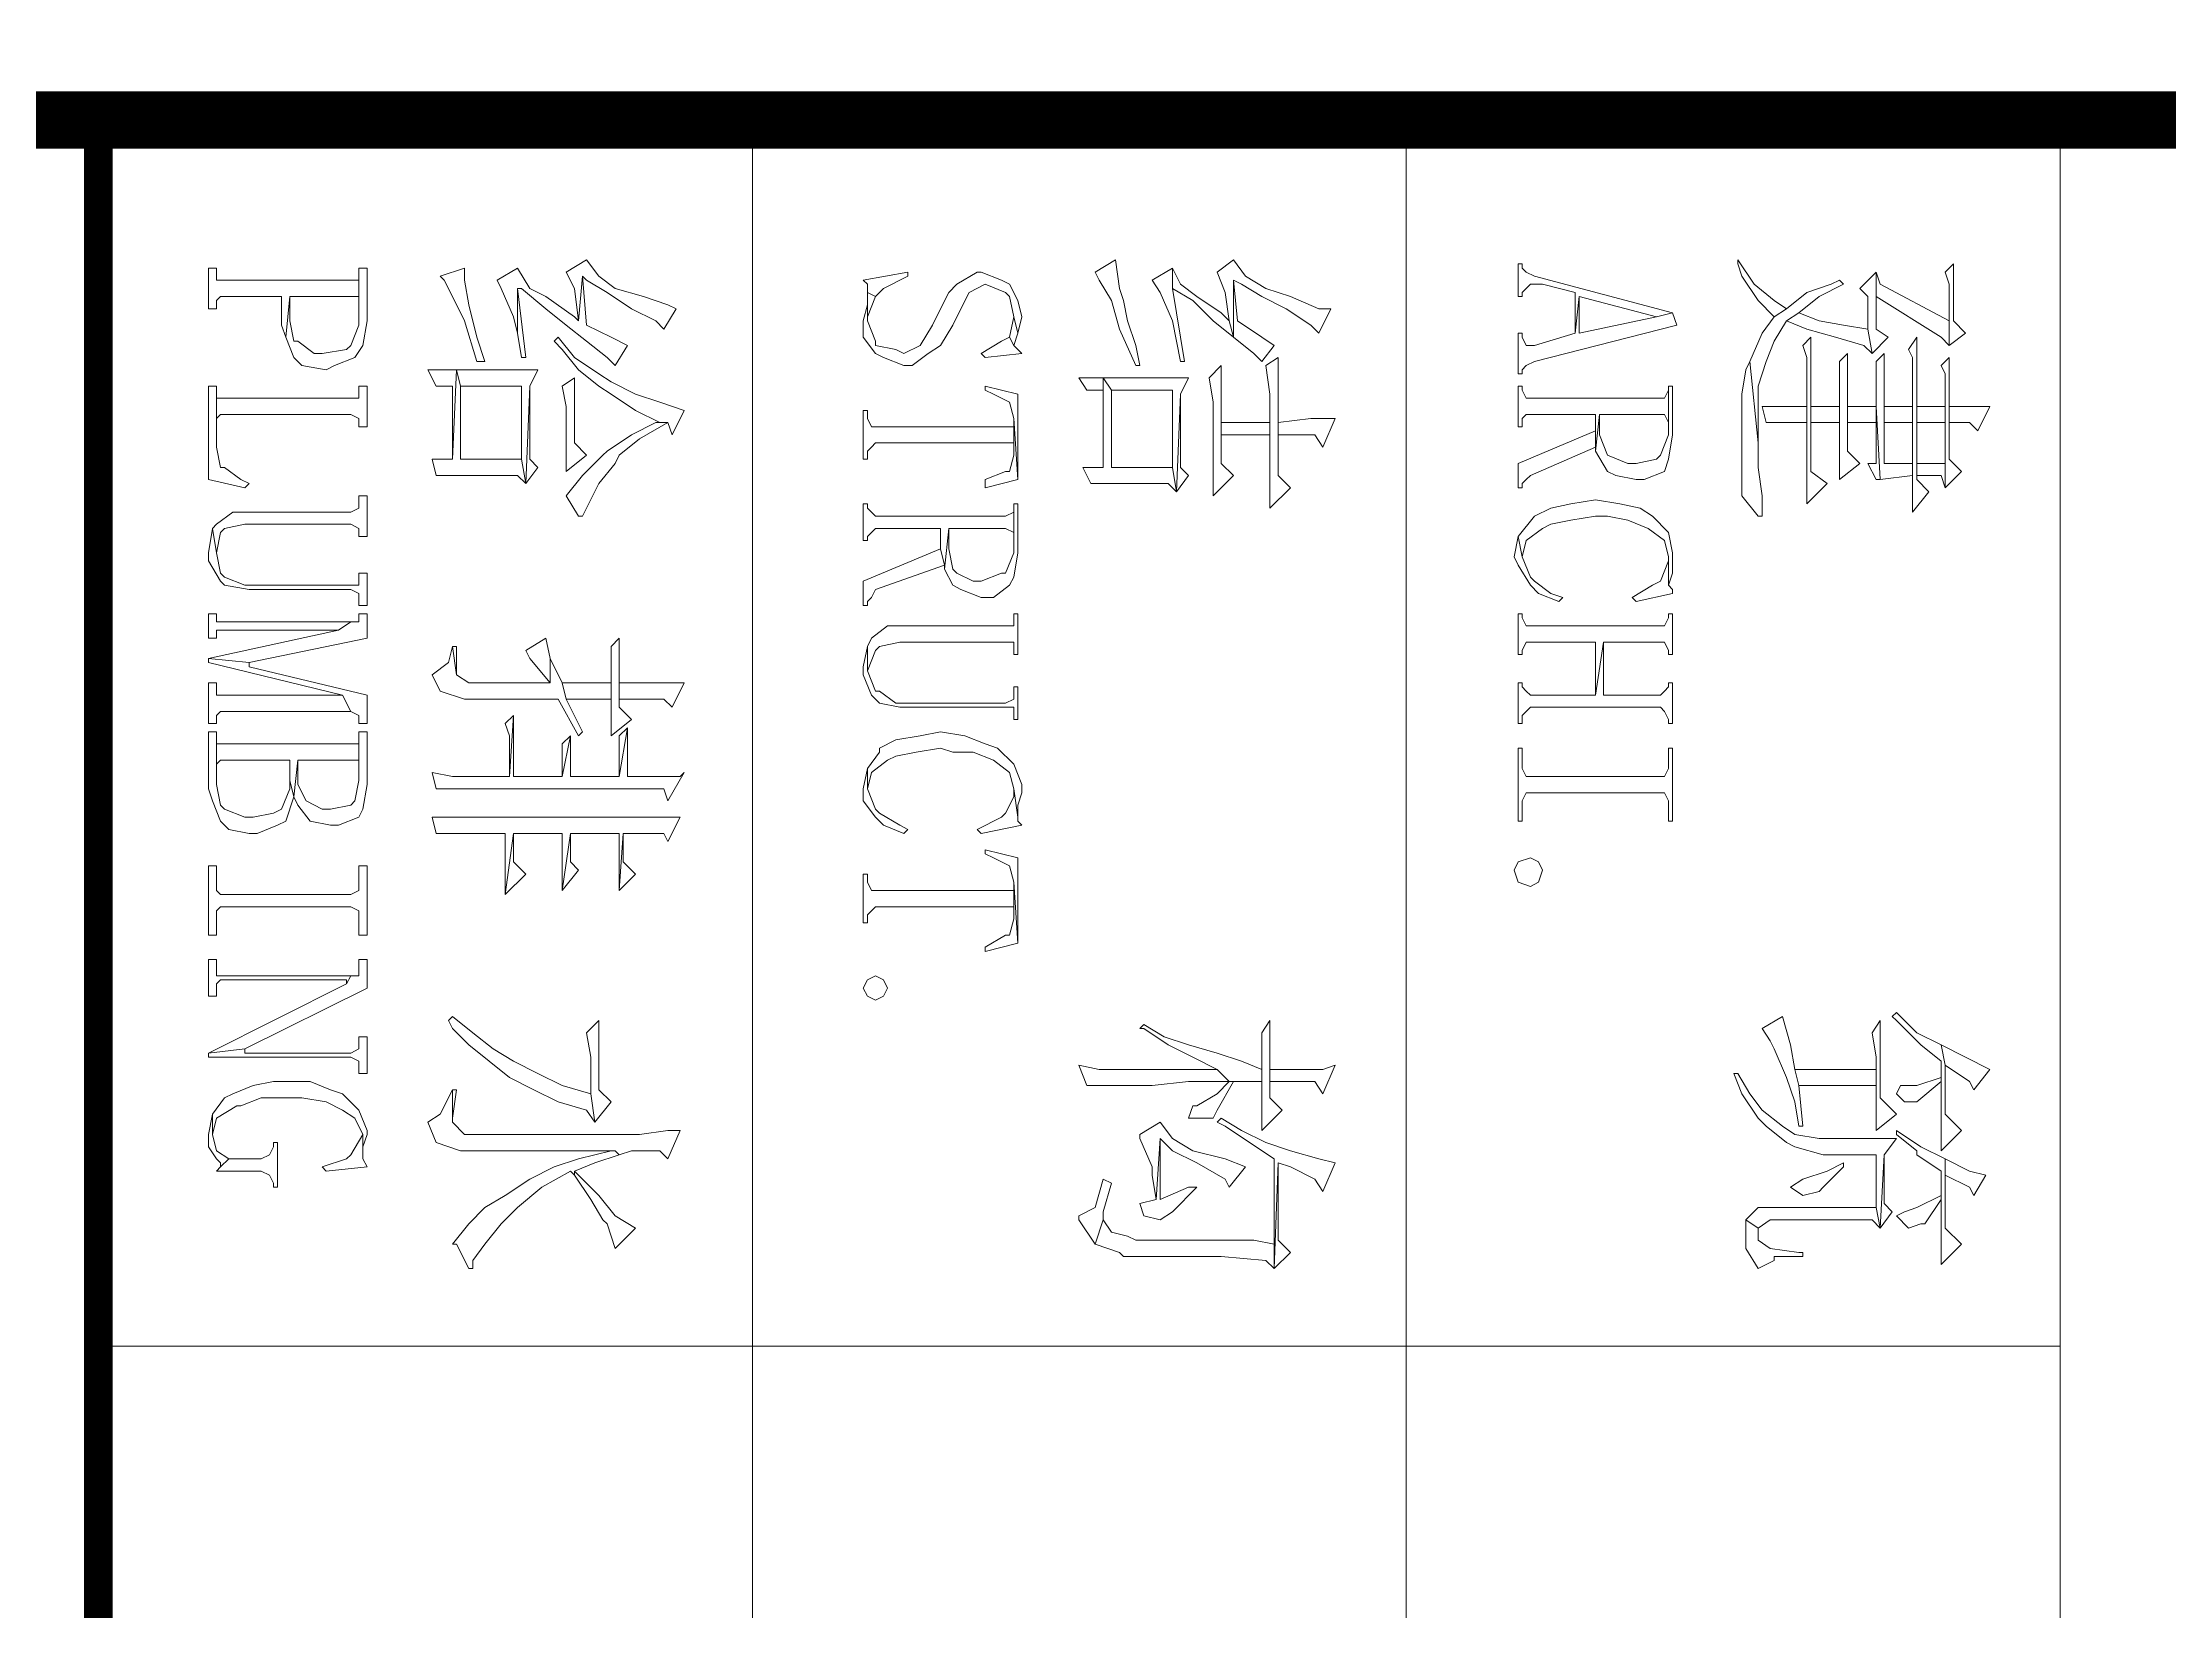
# Model space of a CAD drawing. Header units: millimetres. Extents: x -53295381 to 181933601, y -165 to 204541444.
# Drawn here: x 52235592 to 52248602, y 20974836 to 20984433 of the extents above; entities that cross this region are included whole.
import ezdxf

# ---------------------------------------------------------------- set-up
doc = ezdxf.new("R2010")
doc.units = ezdxf.units.MM
doc.header["$LTSCALE"] = 1000
doc.layers.add('PP-COM', color=7, linetype='Continuous')
doc.layers.add('PUB_TITLE', color=7, linetype='Continuous', lineweight=20)
doc.styles.add('HZ', font='rs.shx', dxfattribs={"width": 0.8, "bigfont": 'hztxt.shx'})
doc.styles.add('宋体', font='')
doc.styles.get('宋体').set_extended_font_data('宋体')
doc.dimstyles.new('1', dxfattribs={"dimtxt": 1.5, "dimasz": 2, "dimexe": 1, "dimexo": 0.2, "dimgap": 0.5, "dimtad": 1, "dimdec": 1, "dimzin": 0, "dimdsep": 46, "dimtxsty": '宋体', "dimcen": 0.2, "dimclrd": 3, "dimclre": 3, "dimclrt": 3, "dimadec": 0, "dimazin": 0, "dimtfac": 1, "dimtdec": 1, "dimtofl": 0, "dimtmove": 2, "dimatfit": 3, "dimfxl": 0, "dimtolj": 1, "dimtzin": 0, "dimarcsym": 0})

# ---------------------------------------------------------------- blocks, each defined once
blk = doc.blocks.new('*D53')
at = {"color": 3, "lineweight": -2}
for start, end in [(39.4482, 48.8965), (341.1035, 350.5518)]:
    blk.add_arc((1344.218, 1910.564), 16.999, start, end, dxfattribs=at)
at = {"color": 3}
for points in [[(1357.728, 1921.631), (1356.961, 1921.099), (1358.94, 1919.064)], [(1360.522, 1907.812), (1361.452, 1907.735), (1361.217, 1910.564)]]:
    blk.add_solid(points, dxfattribs=at)
at = {"layer": 'Defpoints', "color": 0}
for p in [(1395.655, 1940.261), (1360.959, 1913.516), (1344.218, 1910.564), (1344.218, 1910.564), (1403.612, 1910.564)]:
    blk.add_point(p, dxfattribs=at)
at = {"color": 3, "insert": (1362.57, 1915.482), "char_height": 3, "attachment_point": 5, "rotation": 285, "style": 'HZ'}
blk.add_mtext('\\A1;α/3', dxfattribs=at)
blk = doc.blocks.new('*D54')
at = {"color": 3, "lineweight": -2}
blk.add_arc((1344.218, 1910.564), 28.56, 5.6194, 84.3806, dxfattribs=at)
at = {"color": 3}
for points in [[(1346.992, 1938.522), (1347.038, 1939.454), (1344.218, 1939.125)], [(1373.108, 1913.384), (1372.175, 1913.338), (1372.779, 1910.564)]]:
    blk.add_solid(points, dxfattribs=at)
at = {"layer": 'Defpoints', "color": 0}
for p in [(1344.218, 1969.958), (1368.952, 1924.845), (1344.218, 1910.564), (1344.218, 1910.564), (1403.612, 1910.564)]:
    blk.add_point(p, dxfattribs=at)
at = {"color": 3, "insert": (1365.828, 1932.174), "char_height": 3, "attachment_point": 5, "rotation": 315, "style": 'HZ'}
blk.add_mtext('\\A1;α', dxfattribs=at)
blk = doc.blocks.new('*D55')
at = {"color": 3, "lineweight": -2}
for start, end in [(69.4333, 78.8666), (11.1334, 20.5667)]:
    blk.add_arc((1344.218, 1910.564), 17.026, start, end, dxfattribs=at)
at = {"color": 3}
for points in [[(1350.399, 1926.927), (1350, 1926.083), (1352.731, 1925.309)], [(1359.737, 1916.346), (1360.581, 1916.745), (1358.963, 1919.077)]]:
    blk.add_solid(points, dxfattribs=at)
at = {"layer": 'Defpoints', "color": 0}
for p in [(1373.915, 1962.001), (1395.655, 1940.261), (1355.162, 1923.607), (1344.218, 1910.564), (1344.218, 1910.564)]:
    blk.add_point(p, dxfattribs=at)
at = {"color": 3, "insert": (1358.072, 1924.056), "char_height": 3, "attachment_point": 5, "rotation": 314.2422, "style": 'HZ'}
blk.add_mtext('\\A1;α/3', dxfattribs=at)
blk = doc.blocks.new('*D27')
at = {"color": 3, "lineweight": -2}
for start, end in [(99.4333, 108.8666), (41.1334, 50.5667)]:
    blk.add_arc((1344.218, 1910.564), 17.026, start, end, dxfattribs=at)
at = {"color": 3}
for points in [[(1341.389, 1927.825), (1341.466, 1926.895), (1344.218, 1927.59)], [(1354.767, 1923.331), (1355.299, 1924.098), (1352.731, 1925.309)]]:
    blk.add_solid(points, dxfattribs=at)
at = {"layer": 'Defpoints', "color": 0}
for p in [(1344.218, 1969.958), (1373.915, 1962.001), (1350.042, 1926.563), (1344.218, 1910.564), (1344.218, 1910.564)]:
    blk.add_point(p, dxfattribs=at)
at = {"color": 3, "insert": (1349.143, 1928.942), "char_height": 3, "attachment_point": 5, "rotation": 345, "style": 'HZ'}
blk.add_mtext('\\A1;α/3', dxfattribs=at)
blk = doc.blocks.new('6.0f')
at = {"layer": 'PUB_TITLE'}
for points, const_width in [([(50782407.3, 21041825.1), (50742407.3, 21041825.1)], 70), ([(50773305.1, 21041825.1), (50773305.1, 21035825.1)], 35)]:
    blk.add_lwpolyline(points, dxfattribs=dict(at, const_width=const_width))
blk.add_lwpolyline([(50742407.3, 21041825.1), (50742407.3, 21035825.1), (50782407.3, 21035825.1), (50782407.3, 21041825.1)], close=True, dxfattribs=at)
for points in [[(50773305.1, 21041825.1), (50773305.1, 21035825.1)], [(50774105.1, 21041825.1), (50774105.1, 21035825.1)], [(50774905.1, 21041825.1), (50774905.1, 21035825.1)], [(50775705.1, 21041825.1), (50775705.1, 21035825.1)], [(50775705.1, 21040325.1), (50773305.1, 21040325.1)]]:
    blk.add_lwpolyline(points, dxfattribs=at)
at = {"layer": 'PUB_TITLE', "lineweight": 0}
for points in [[(50774011.9, 21041594.2), (50774001.9, 21041599.2), (50773972.1, 21041609.2), (50773937.2, 21041619.1), (50773917.3, 21041634), (50773902.4, 21041653.9), (50773877.5, 21041639), (50773887.5, 21041619.1), (50773892.5, 21041579.3), (50773897.4, 21041634), (50773902.4, 21041629.1), (50773927.3, 21041614.1), (50773957.1, 21041594.2), (50773987, 21041579.3), (50773997, 21041569.4)], [(50774579.2, 21041524.6), (50774574.2, 21041549.4), (50774564.2, 21041579.3), (50774559.3, 21041604.2), (50774554.3, 21041619.1), (50774549.3, 21041653.9), (50774524.4, 21041639), (50774529.4, 21041629.1), (50774544.3, 21041604.2), (50774554.3, 21041569.4), (50774574.2, 21041524.6)], [(50774813, 21041594.2), (50774798.1, 21041594.2), (50774763.3, 21041609.2), (50774733.4, 21041619.1), (50774708.5, 21041634), (50774693.6, 21041653.9), (50774673.7, 21041639), (50774683.7, 21041614.1), (50774688.6, 21041579.3), (50774693.6, 21041559.4), (50774693.6, 21041629.1), (50774703.6, 21041624.1), (50774728.4, 21041609.2), (50774758.3, 21041594.2), (50774788.2, 21041574.3), (50774798.1, 21041564.4)], [(50775370.4, 21041594.2), (50775355.4, 21041604.2), (50775330.6, 21041624.1), (50775310.7, 21041653.9), (50775310.7, 21041649), (50775315.6, 21041634), (50775335.5, 21041604.2), (50775355.4, 21041584.3)], [(50773623.7, 21041639), (50773623.7, 21041629.1), (50773613.8, 21041629.1), (50773454.6, 21041629.1), (50773449.6, 21041629.1), (50773449.6, 21041639), (50773449.6, 21041644), (50773439.6, 21041644), (50773439.6, 21041594.2), (50773449.6, 21041594.2), (50773449.6, 21041599.2), (50773449.6, 21041604.2), (50773454.6, 21041609.2), (50773529.2, 21041609.2), (50773529.2, 21041574.3), (50773534.2, 21041559.4), (50773539.1, 21041609.2), (50773613.8, 21041609.2), (50773623.7, 21041609.2), (50773623.7, 21041599.2), (50773623.7, 21041584.3)], [(50773633.7, 21041579.3), (50773633.7, 21041644), (50773623.7, 21041644), (50773623.7, 21041639), (50773623.7, 21041584.3), (50773623.7, 21041574.3), (50773613.8, 21041549.4), (50773608.8, 21041544.5), (50773579, 21041539.5), (50773569, 21041539.5), (50773549.1, 21041554.4), (50773544.1, 21041554.4), (50773539.1, 21041579.3), (50773539.1, 21041609.2), (50773534.2, 21041559.4), (50773544.1, 21041534.5), (50773554.1, 21041524.6), (50773583.9, 21041519.6), (50773593.9, 21041524.6), (50773618.8, 21041534.5), (50773628.7, 21041549.4)], [(50773778, 21041529.5), (50773768, 21041559.4), (50773758.1, 21041599.2), (50773753.1, 21041629.1), (50773753.1, 21041644), (50773723.3, 21041634), (50773728.2, 21041629.1), (50773738.2, 21041609.2), (50773753.1, 21041579.3), (50773768, 21041529.5)], [(50773952.2, 21041549.4), (50773932.3, 21041559.4), (50773902.4, 21041574.3), (50773897.4, 21041634), (50773892.5, 21041579.3), (50773887.5, 21041584.3), (50773852.6, 21041609.2), (50773832.7, 21041619.1), (50773817.8, 21041644), (50773792.9, 21041629.1), (50773797.9, 21041619.1), (50773812.8, 21041584.3), (50773817.8, 21041564.4), (50773817.8, 21041619.1), (50773822.8, 21041619.1), (50773852.6, 21041594.2), (50773877.5, 21041574.3), (50773902.4, 21041554.4), (50773927.3, 21041534.5), (50773937.2, 21041524.6)], [(50774295.5, 21041634), (50774295.5, 21041639), (50774240.8, 21041629.1), (50774245.8, 21041624.1), (50774245.8, 21041614.1), (50774255.7, 21041609.2), (50774265.7, 21041619.1)], [(50774434.9, 21041584.3), (50774429.9, 21041604.2), (50774419.9, 21041624.1), (50774410, 21041629.1), (50774385.1, 21041639), (50774380.1, 21041639), (50774355.2, 21041624.1), (50774345.3, 21041614.1), (50774330.4, 21041584.3), (50774325.4, 21041574.3), (50774310.4, 21041549.4), (50774290.5, 21041539.5), (50774280.6, 21041544.5), (50774255.7, 21041549.4), (50774255.7, 21041554.4), (50774245.8, 21041579.3), (50774245.8, 21041599.2), (50774240.8, 21041579.3), (50774240.8, 21041559.4), (50774255.7, 21041539.5), (50774265.7, 21041534.5), (50774290.5, 21041524.6), (50774300.5, 21041524.6), (50774320.4, 21041539.5), (50774335.3, 21041549.4), (50774350.3, 21041574.3), (50774360.2, 21041594.2), (50774370.2, 21041614.1), (50774390.1, 21041624.1), (50774414.9, 21041614.1), (50774419.9, 21041609.2), (50774424.9, 21041584.3), (50774429.9, 21041564.4)], [(50774633.9, 21041529.5), (50774619, 21041619.1), (50774619, 21041644), (50774594.1, 21041629.1), (50774604, 21041614.1), (50774619, 21041579.3), (50774623.9, 21041554.4), (50774628.9, 21041529.5)], [(50774693.6, 21041559.4), (50774688.6, 21041579.3), (50774678.7, 21041589.3), (50774648.8, 21041609.2), (50774628.9, 21041624.1), (50774619, 21041644), (50774619, 21041619.1), (50774643.9, 21041604.2), (50774668.7, 21041579.3)], [(50774743.4, 21041549.4), (50774728.4, 21041559.4), (50774698.6, 21041579.3), (50774693.6, 21041629.1), (50774693.6, 21041559.4), (50774718.5, 21041539.5), (50774728.4, 21041529.5)], [(50775231, 21041589.3), (50775061.8, 21041634), (50775051.9, 21041639), (50775046.9, 21041644), (50775046.9, 21041649), (50775041.9, 21041649), (50775041.9, 21041609.2), (50775046.9, 21041609.2), (50775046.9, 21041614.1), (50775056.9, 21041624.1), (50775071.8, 21041624.1), (50775111.6, 21041614.1), (50775111.6, 21041564.4), (50775116.6, 21041609.2), (50775211.1, 21041584.3), (50775211.1, 21041584.3)], [(50775440, 21041624.1), (50775435.1, 21041629.1), (50775425.1, 21041624.1), (50775395.3, 21041614.1), (50775370.4, 21041594.2), (50775355.4, 21041584.3), (50775340.5, 21041564.4), (50775325.6, 21041529.5), (50775335.5, 21041430), (50775335.5, 21041459.9), (50775335.5, 21041464.9), (50775335.5, 21041499.7), (50775345.5, 21041529.5), (50775355.4, 21041554.4), (50775370.4, 21041579.3), (50775370.4, 21041579.3), (50775385.3, 21041589.3), (50775410.2, 21041609.2)], [(50775494.8, 21041559.4), (50775479.8, 21041569.4), (50775479.8, 21041609.2), (50775479.8, 21041639), (50775459.9, 21041619.1), (50775469.9, 21041609.2), (50775469.9, 21041569.4), (50775474.9, 21041539.5)], [(50775569.4, 21041549.4), (50775569.4, 21041579.3), (50775484.8, 21041624.1), (50775479.8, 21041639), (50775479.8, 21041609.2), (50775559.5, 21041559.4)], [(50775589.3, 21041564.4), (50775574.4, 21041579.3), (50775574.4, 21041649), (50775564.4, 21041639), (50775569.4, 21041624.1), (50775569.4, 21041579.3), (50775569.4, 21041549.4)], [(50773827.8, 21041534.5), (50773817.8, 21041619.1), (50773817.8, 21041564.4), (50773822.8, 21041534.5)], [(50774255.7, 21041609.2), (50774245.8, 21041614.1), (50774245.8, 21041599.2), (50774245.8, 21041579.3), (50774245.8, 21041584.3)], [(50775236, 21041574.3), (50775231, 21041589.3), (50775211.1, 21041584.3), (50775116.6, 21041564.4), (50775116.6, 21041609.2), (50775111.6, 21041564.4), (50775061.8, 21041549.4), (50775051.9, 21041549.4), (50775046.9, 21041559.4), (50775046.9, 21041564.4), (50775041.9, 21041564.4), (50775041.9, 21041514.6), (50775046.9, 21041514.6), (50775046.9, 21041519.6), (50775051.9, 21041524.6), (50775061.8, 21041529.5)], [(50774429.9, 21041564.4), (50774424.9, 21041584.3), (50774424.9, 21041584.3), (50774419.9, 21041559.4), (50774424.9, 21041549.4)], [(50775474.9, 21041539.5), (50775469.9, 21041569.4), (50775440, 21041574.3), (50775410.2, 21041579.3), (50775385.3, 21041589.3), (50775370.4, 21041579.3), (50775395.3, 21041569.4), (50775430.1, 21041559.4), (50775464.9, 21041549.4)], [(50774021.8, 21041469.8), (50773992, 21041479.8), (50773962.1, 21041489.7), (50773932.3, 21041504.7), (50773917.3, 21041514.6), (50773887.5, 21041534.5), (50773867.6, 21041559.4), (50773862.6, 21041554.4), (50773872.5, 21041544.5), (50773892.5, 21041519.6), (50773917.3, 21041499.7), (50773932.3, 21041489.7), (50773962.1, 21041469.8), (50773992, 21041454.9), (50774001.9, 21041454.9), (50774006.9, 21041440)], [(50774434.9, 21041539.5), (50774429.9, 21041544.5), (50774424.9, 21041549.4), (50774419.9, 21041559.4), (50774410, 21041554.4), (50774385.1, 21041539.5), (50774390.1, 21041534.5)], [(50775420.1, 21041380.3), (50775400.2, 21041395.2), (50775400.2, 21041454.9), (50775400.2, 21041474.8), (50775400.2, 21041559.4), (50775390.3, 21041549.4), (50775395.3, 21041534.5), (50775395.3, 21041474.8), (50775395.3, 21041454.9), (50775395.3, 21041355.4)], [(50775544.5, 21041370.3), (50775529.6, 21041385.2), (50775529.6, 21041390.2), (50775529.6, 21041405.1), (50775529.6, 21041454.9), (50775529.6, 21041474.8), (50775529.6, 21041559.4), (50775519.7, 21041544.5), (50775524.6, 21041534.5), (50775524.6, 21041474.8), (50775524.6, 21041454.9), (50775524.6, 21041405.1), (50775524.6, 21041390.2), (50775524.6, 21041345.4)], [(50774693.6, 21041390.2), (50774678.7, 21041405.1), (50774678.7, 21041440), (50774678.7, 21041454.9), (50774678.7, 21041524.6), (50774663.8, 21041509.6), (50774668.7, 21041479.8), (50774668.7, 21041365.3)], [(50774763.3, 21041375.3), (50774748.4, 21041390.2), (50774748.4, 21041440), (50774748.4, 21041454.9), (50774748.4, 21041534.5), (50774733.4, 21041524.6), (50774738.4, 21041489.7), (50774738.4, 21041454.9), (50774738.4, 21041440), (50774738.4, 21041350.4)], [(50775340.5, 21041340.4), (50775340.5, 21041365.3), (50775335.5, 21041400.2), (50775335.5, 21041430), (50775325.6, 21041529.5), (50775320.6, 21041519.6), (50775315.6, 21041489.7), (50775315.6, 21041454.9), (50775315.6, 21041430), (50775315.6, 21041395.2), (50775315.6, 21041365.3), (50775315.6, 21041365.3), (50775335.5, 21041340.4)], [(50775459.9, 21041405.1), (50775445, 21041420.1), (50775445, 21041454.9), (50775445, 21041474.8), (50775445, 21041539.5), (50775435.1, 21041529.5), (50775435.1, 21041514.6), (50775435.1, 21041474.8), (50775435.1, 21041454.9), (50775435.1, 21041385.2)], [(50775524.6, 21041390.2), (50775524.6, 21041405.1), (50775489.8, 21041405.1), (50775489.8, 21041454.9), (50775489.8, 21041474.8), (50775489.8, 21041539.5), (50775479.8, 21041529.5), (50775479.8, 21041514.6), (50775479.8, 21041474.8), (50775484.8, 21041385.2)], [(50775584.3, 21041395.2), (50775569.4, 21041410.1), (50775569.4, 21041454.9), (50775569.4, 21041474.8), (50775569.4, 21041534.5), (50775559.5, 21041524.6), (50775564.4, 21041514.6), (50775564.4, 21041474.8), (50775564.4, 21041454.9), (50775564.4, 21041405.1), (50775564.4, 21041375.3)], [(50773489.4, 21041380.3), (50773479.4, 21041385.2), (50773459.5, 21041400.2), (50773454.6, 21041400.2), (50773449.6, 21041425), (50773449.6, 21041454.9), (50773449.6, 21041494.7), (50773449.6, 21041499.7), (50773439.6, 21041499.7), (50773439.6, 21041385.2), (50773484.4, 21041375.3)], [(50773633.7, 21041449.9), (50773633.7, 21041499.7), (50773623.7, 21041499.7), (50773623.7, 21041494.7), (50773623.7, 21041484.8), (50773613.8, 21041484.8), (50773454.6, 21041484.8), (50773449.6, 21041484.8), (50773449.6, 21041494.7), (50773449.6, 21041454.9), (50773449.6, 21041459.9), (50773454.6, 21041464.9), (50773613.8, 21041464.9), (50773623.7, 21041459.9), (50773623.7, 21041454.9), (50773623.7, 21041449.9)], [(50773743.2, 21041519.6), (50773708.3, 21041519.6), (50773718.3, 21041499.7), (50773738.2, 21041499.7), (50773738.2, 21041410.1)], [(50773827.8, 21041380.3), (50773822.8, 21041410.1), (50773748.1, 21041410.1), (50773748.1, 21041499.7), (50773743.2, 21041519.6), (50773738.2, 21041410.1), (50773713.3, 21041410.1), (50773718.3, 21041390.2), (50773753.1, 21041390.2), (50773817.8, 21041390.2)], [(50773842.7, 21041519.6), (50773842.7, 21041519.6), (50773807.9, 21041519.6), (50773773, 21041519.6), (50773773, 21041519.6), (50773743.2, 21041519.6), (50773748.1, 21041499.7), (50773822.8, 21041499.7), (50773822.8, 21041410.1), (50773827.8, 21041380.3), (50773832.7, 21041499.7)], [(50773842.7, 21041400.2), (50773832.7, 21041410.1), (50773832.7, 21041499.7), (50773827.8, 21041380.3)], [(50773902.4, 21041415.1), (50773887.5, 21041430), (50773887.5, 21041509.6), (50773872.5, 21041499.7), (50773877.5, 21041474.8), (50773877.5, 21041395.2)], [(50774429.9, 21041385.2), (50774429.9, 21041489.7), (50774390.1, 21041499.7), (50774390.1, 21041494.7), (50774400, 21041489.7), (50774419.9, 21041479.8), (50774424.9, 21041459.9)], [(50774534.4, 21041509.6), (50774504.5, 21041509.6), (50774514.5, 21041494.7), (50774534.4, 21041494.7), (50774534.4, 21041400.2)], [(50774623.9, 21041370.3), (50774619, 21041400.2), (50774544.3, 21041400.2), (50774544.3, 21041494.7), (50774534.4, 21041509.6), (50774534.4, 21041400.2), (50774509.5, 21041400.2), (50774519.4, 21041380.3), (50774524.4, 21041380.3), (50774559.3, 21041380.3), (50774614, 21041380.3)], [(50774638.9, 21041509.6), (50774638.9, 21041509.6), (50774609, 21041509.6), (50774574.2, 21041509.6), (50774574.2, 21041509.6), (50774534.4, 21041509.6), (50774544.3, 21041494.7), (50774619, 21041494.7), (50774619, 21041400.2), (50774623.9, 21041370.3), (50774628.9, 21041489.7)], [(50775226.1, 21041494.7), (50775221.1, 21041484.8), (50775216.1, 21041484.8), (50775056.9, 21041484.8), (50775051.9, 21041484.8), (50775046.9, 21041494.7), (50775046.9, 21041499.7), (50775041.9, 21041499.7), (50775041.9, 21041449.9), (50775046.9, 21041449.9), (50775046.9, 21041459.9), (50775051.9, 21041464.9), (50775056.9, 21041464.9), (50775136.5, 21041464.9), (50775136.5, 21041444.9), (50775136.5, 21041425), (50775136.5, 21041420.1), (50775141.5, 21041464.9), (50775216.1, 21041464.9), (50775221.1, 21041464.9), (50775226.1, 21041454.9), (50775226.1, 21041444.9)], [(50775231, 21041440), (50775231, 21041499.7), (50775226.1, 21041499.7), (50775226.1, 21041494.7), (50775226.1, 21041444.9), (50775226.1, 21041440), (50775216.1, 21041415.1), (50775211.1, 21041410.1), (50775186.3, 21041405.1), (50775176.3, 21041405.1), (50775151.4, 21041415.1), (50775151.4, 21041415.1), (50775141.5, 21041440), (50775141.5, 21041464.9), (50775136.5, 21041420.1), (50775151.4, 21041395.2), (50775161.4, 21041390.2), (50775186.3, 21041385.2), (50775196.2, 21041385.2), (50775221.1, 21041395.2), (50775226.1, 21041410.1)], [(50774638.9, 21041390.2), (50774628.9, 21041400.2), (50774628.9, 21041489.7), (50774623.9, 21041370.3)], [(50775395.3, 21041454.9), (50775395.3, 21041474.8), (50775375.3, 21041474.8), (50775340.5, 21041474.8), (50775345.5, 21041454.9), (50775360.4, 21041454.9)], [(50775435.1, 21041454.9), (50775435.1, 21041474.8), (50775400.2, 21041474.8), (50775400.2, 21041454.9)], [(50775479.8, 21041474.8), (50775445, 21041474.8), (50775445, 21041454.9), (50775479.8, 21041454.9), (50775479.8, 21041405.1)], [(50775484.8, 21041385.2), (50775479.8, 21041474.8), (50775479.8, 21041405.1), (50775469.9, 21041405.1), (50775479.8, 21041385.2)], [(50775524.6, 21041454.9), (50775524.6, 21041474.8), (50775489.8, 21041474.8), (50775489.8, 21041454.9)], [(50775564.4, 21041454.9), (50775564.4, 21041474.8), (50775529.6, 21041474.8), (50775529.6, 21041454.9)], [(50775619.2, 21041474.8), (50775604.2, 21041474.8), (50775569.4, 21041474.8), (50775569.4, 21041454.9), (50775594.3, 21041454.9), (50775604.2, 21041444.9)], [(50774001.9, 21041454.9), (50773992, 21041454.9), (50773987, 21041454.9), (50773957.1, 21041440), (50773927.3, 21041420.1), (50773922.3, 21041415.1), (50773897.4, 21041390.2), (50773877.5, 21041365.3), (50773892.5, 21041340.4), (50773897.4, 21041340.4), (50773902.4, 21041350.4), (50773917.3, 21041380.3), (50773937.2, 21041405.1), (50773942.2, 21041415.1), (50773967.1, 21041435)], [(50774424.9, 21041459.9), (50774424.9, 21041449.9), (50774414.9, 21041449.9), (50774255.7, 21041449.9), (50774250.7, 21041449.9), (50774245.8, 21041459.9), (50774245.8, 21041469.8), (50774240.8, 21041469.8), (50774240.8, 21041410.1), (50774245.8, 21041410.1), (50774245.8, 21041420.1), (50774250.7, 21041425), (50774255.7, 21041430), (50774410, 21041430), (50774424.9, 21041430), (50774424.9, 21041415.1)], [(50774429.9, 21041385.2), (50774424.9, 21041459.9), (50774424.9, 21041415.1), (50774419.9, 21041395.2), (50774414.9, 21041395.2), (50774390.1, 21041385.2), (50774390.1, 21041375.3)], [(50774738.4, 21041440), (50774738.4, 21041454.9), (50774678.7, 21041454.9), (50774678.7, 21041440)], [(50774818, 21041459.9), (50774813, 21041459.9), (50774788.2, 21041459.9), (50774748.4, 21041454.9), (50774748.4, 21041440), (50774793.1, 21041440), (50774803.1, 21041425)], [(50775136.5, 21041425), (50775136.5, 21041444.9), (50775041.9, 21041405.1), (50775041.9, 21041375.3), (50775046.9, 21041375.3), (50775046.9, 21041380.3), (50775051.9, 21041385.2), (50775056.9, 21041390.2)], [(50775564.4, 21041375.3), (50775564.4, 21041405.1), (50775529.6, 21041405.1), (50775529.6, 21041390.2), (50775559.5, 21041390.2)], [(50773633.7, 21041315.6), (50773633.7, 21041365.3), (50773623.7, 21041365.3), (50773623.7, 21041355.4), (50773623.7, 21041350.4), (50773613.8, 21041345.4), (50773484.4, 21041345.4), (50773469.5, 21041345.4), (50773449.6, 21041330.5), (50773444.6, 21041325.5), (50773449.6, 21041295.7), (50773454.6, 21041320.5), (50773459.5, 21041325.5), (50773484.4, 21041330.5), (50773613.8, 21041330.5), (50773623.7, 21041325.5), (50773623.7, 21041320.5), (50773623.7, 21041315.6)], [(50774424.9, 21041350.4), (50774424.9, 21041345.4), (50774414.9, 21041340.4), (50774255.7, 21041340.4), (50774250.7, 21041345.4), (50774245.8, 21041350.4), (50774245.8, 21041355.4), (50774240.8, 21041355.4), (50774240.8, 21041310.6), (50774245.8, 21041310.6), (50774245.8, 21041315.6), (50774250.7, 21041320.5), (50774255.7, 21041325.5), (50774335.3, 21041325.5), (50774335.3, 21041300.6), (50774340.3, 21041280.7), (50774340.3, 21041275.8), (50774345.3, 21041325.5), (50774414.9, 21041325.5), (50774424.9, 21041320.5), (50774424.9, 21041315.6), (50774424.9, 21041300.6)], [(50774429.9, 21041295.7), (50774429.9, 21041355.4), (50774424.9, 21041355.4), (50774424.9, 21041350.4), (50774424.9, 21041300.6), (50774424.9, 21041295.7), (50774414.9, 21041270.8), (50774410, 21041270.8), (50774385.1, 21041260.8), (50774375.1, 21041260.8), (50774355.2, 21041270.8), (50774350.3, 21041275.8), (50774345.3, 21041300.6), (50774345.3, 21041325.5), (50774340.3, 21041275.8), (50774350.3, 21041255.9), (50774360.2, 21041250.9), (50774385.1, 21041240.9), (50774400, 21041240.9), (50774419.9, 21041255.9), (50774424.9, 21041265.8)], [(50775231, 21041285.7), (50775231, 21041295.7), (50775226.1, 21041320.5), (50775206.2, 21041340.4), (50775191.2, 21041350.4), (50775166.3, 21041355.4), (50775136.5, 21041360.4), (50775106.6, 21041355.4), (50775081.8, 21041350.4), (50775061.8, 21041340.4), (50775061.8, 21041340.4), (50775041.9, 21041315.6), (50775046.9, 21041290.7), (50775051.9, 21041310.6), (50775071.8, 21041325.5), (50775081.8, 21041330.5), (50775106.6, 21041335.5), (50775136.5, 21041340.4), (50775151.4, 21041340.4), (50775176.3, 21041335.5), (50775201.2, 21041325.5), (50775221.1, 21041310.6), (50775226.1, 21041290.7), (50775226.1, 21041255.9), (50775231, 21041270.8)], [(50773633.7, 21041231), (50773633.7, 21041270.8), (50773623.7, 21041270.8), (50773623.7, 21041265.8), (50773623.7, 21041255.9), (50773613.8, 21041255.9), (50773489.4, 21041255.9), (50773484.4, 21041255.9), (50773459.5, 21041265.8), (50773454.6, 21041270.8), (50773449.6, 21041295.7), (50773444.6, 21041325.5), (50773439.6, 21041295.7), (50773439.6, 21041285.7), (50773454.6, 21041260.8), (50773459.5, 21041255.9), (50773489.4, 21041250.9), (50773613.8, 21041250.9), (50773623.7, 21041245.9), (50773623.7, 21041240.9), (50773623.7, 21041231)], [(50775096.7, 21041240.9), (50775081.8, 21041245.9), (50775061.8, 21041260.8), (50775056.9, 21041265.8), (50775046.9, 21041290.7), (50775041.9, 21041315.6), (50775037, 21041290.7), (50775041.9, 21041280.7), (50775056.9, 21041255.9), (50775066.8, 21041245.9), (50775091.7, 21041235.9)], [(50774340.3, 21041280.7), (50774335.3, 21041300.6), (50774240.8, 21041260.8), (50774240.8, 21041231), (50774245.8, 21041231), (50774245.8, 21041235.9), (50774250.7, 21041240.9), (50774255.7, 21041250.9)], [(50775231, 21041245.9), (50775231, 21041250.9), (50775226.1, 21041255.9), (50775226.1, 21041290.7), (50775226.1, 21041285.7), (50775216.1, 21041260.8), (50775206.2, 21041255.9), (50775181.3, 21041240.9), (50775186.3, 21041235.9)], [(50773613.8, 21041211.1), (50773454.6, 21041211.1), (50773449.6, 21041211.1), (50773449.6, 21041221), (50773449.6, 21041221), (50773439.6, 21041221), (50773439.6, 21041191.2), (50773449.6, 21041191.2), (50773449.6, 21041191.2), (50773449.6, 21041201.1), (50773454.6, 21041201.1), (50773598.9, 21041201.1), (50773598.9, 21041201.1)], [(50773633.7, 21041191.2), (50773633.7, 21041221), (50773623.7, 21041221), (50773623.7, 21041216), (50773623.7, 21041211.1), (50773613.8, 21041211.1), (50773598.9, 21041201.1), (50773439.6, 21041166.3), (50773489.4, 21041161.3)], [(50774429.9, 21041171.3), (50774429.9, 21041221), (50774424.9, 21041221), (50774424.9, 21041216), (50774424.9, 21041206.1), (50774414.9, 21041206.1), (50774285.6, 21041206.1), (50774270.6, 21041206.1), (50774250.7, 21041191.2), (50774245.8, 21041181.2), (50774245.8, 21041151.4), (50774255.7, 21041176.2), (50774260.7, 21041181.2), (50774285.6, 21041186.2), (50774414.9, 21041186.2), (50774424.9, 21041186.2), (50774424.9, 21041176.2), (50774424.9, 21041171.3)], [(50775231, 21041171.3), (50775231, 21041221), (50775226.1, 21041221), (50775226.1, 21041216), (50775221.1, 21041206.1), (50775216.1, 21041206.1), (50775056.9, 21041206.1), (50775051.9, 21041206.1), (50775046.9, 21041216), (50775046.9, 21041221), (50775041.9, 21041221), (50775041.9, 21041171.3), (50775046.9, 21041171.3), (50775046.9, 21041176.2), (50775051.9, 21041186.2), (50775056.9, 21041186.2), (50775136.5, 21041186.2), (50775136.5, 21041121.5), (50775146.4, 21041186.2), (50775216.1, 21041186.2), (50775221.1, 21041186.2), (50775226.1, 21041176.2), (50775226.1, 21041171.3)], [(50773857.6, 21041166.3), (50773852.6, 21041191.2), (50773827.8, 21041176.2), (50773832.7, 21041166.3), (50773857.6, 21041136.4)], [(50773957.1, 21041091.6), (50773942.2, 21041106.6), (50773942.2, 21041116.5), (50773942.2, 21041136.4), (50773942.2, 21041191.2), (50773932.3, 21041181.2), (50773932.3, 21041166.3), (50773932.3, 21041136.4), (50773932.3, 21041116.5), (50773932.3, 21041071.7)], [(50775231, 21041086.7), (50775231, 21041136.4), (50775226.1, 21041136.4), (50775226.1, 21041131.5), (50775221.1, 21041126.5), (50775216.1, 21041121.5), (50775146.4, 21041121.5), (50775146.4, 21041186.2), (50775136.5, 21041121.5), (50775056.9, 21041121.5), (50775051.9, 21041126.5), (50775046.9, 21041131.5), (50775046.9, 21041136.4), (50775041.9, 21041136.4), (50775041.9, 21041086.7), (50775046.9, 21041086.7), (50775046.9, 21041096.6), (50775051.9, 21041101.6), (50775056.9, 21041106.6), (50775216.1, 21041106.6), (50775221.1, 21041101.6), (50775226.1, 21041091.6), (50775226.1, 21041086.7)], [(50773633.7, 21041086.7), (50773633.7, 21041121.5), (50773489.4, 21041156.3), (50773489.4, 21041161.3), (50773439.6, 21041166.3), (50773439.6, 21041161.3), (50773603.8, 21041121.5), (50773603.8, 21041121.5), (50773613.8, 21041101.6), (50773623.7, 21041096.6), (50773623.7, 21041091.6), (50773623.7, 21041086.7)], [(50773897.4, 21041076.7), (50773877.5, 21041116.5), (50773872.5, 21041136.4), (50773857.6, 21041166.3), (50773857.6, 21041136.4), (50773758.1, 21041136.4), (50773743.2, 21041146.4), (50773738.2, 21041181.2), (50773733.2, 21041161.3), (50773713.3, 21041146.4), (50773723.3, 21041126.5), (50773753.1, 21041116.5), (50773867.6, 21041116.5), (50773892.5, 21041071.7)], [(50773743.2, 21041181.2), (50773738.2, 21041181.2), (50773743.2, 21041146.4), (50773743.2, 21041146.4)], [(50774429.9, 21041091.6), (50774429.9, 21041131.5), (50774424.9, 21041131.5), (50774424.9, 21041121.5), (50774424.9, 21041116.5), (50774414.9, 21041111.5), (50774285.6, 21041111.5), (50774280.6, 21041111.5), (50774260.7, 21041126.5), (50774255.7, 21041126.5), (50774245.8, 21041151.4), (50774245.8, 21041181.2), (50774240.8, 21041156.3), (50774240.8, 21041146.4), (50774250.7, 21041121.5), (50774260.7, 21041111.5), (50774285.6, 21041106.6), (50774414.9, 21041106.6), (50774424.9, 21041106.6), (50774424.9, 21041096.6), (50774424.9, 21041091.6)], [(50773613.8, 21041101.6), (50773603.8, 21041121.5), (50773454.6, 21041121.5), (50773449.6, 21041121.5), (50773449.6, 21041131.5), (50773449.6, 21041136.4), (50773439.6, 21041136.4), (50773439.6, 21041086.7), (50773449.6, 21041086.7), (50773449.6, 21041091.6), (50773449.6, 21041096.6), (50773454.6, 21041101.6)], [(50773932.3, 21041116.5), (50773932.3, 21041136.4), (50773872.5, 21041136.4), (50773877.5, 21041116.5)], [(50774021.8, 21041136.4), (50774011.9, 21041136.4), (50773982, 21041136.4), (50773942.2, 21041136.4), (50773942.2, 21041116.5), (50773997, 21041116.5), (50774006.9, 21041106.6)], [(50774021.8, 21041027), (50774016.9, 21041022), (50773992, 21041022), (50773952.2, 21041022), (50773952.2, 21041081.7), (50773942.2, 21041022), (50773882.5, 21041022), (50773882.5, 21041071.7), (50773872.5, 21041022), (50773812.8, 21041022), (50773812.8, 21041096.6), (50773807.9, 21041022), (50773773, 21041022), (50773738.2, 21041022), (50773713.3, 21041027), (50773718.3, 21041007), (50773997, 21041007), (50774001.9, 21040992.1)], [(50773812.8, 21041096.6), (50773802.9, 21041086.7), (50773807.9, 21041071.7), (50773807.9, 21041022)], [(50773952.2, 21041081.7), (50773942.2, 21041071.7), (50773942.2, 21041056.8), (50773942.2, 21041022)], [(50773544.1, 21040997.1), (50773539.1, 21041017), (50773539.1, 21041007), (50773529.2, 21040982.2), (50773519.2, 21040977.2), (50773494.4, 21040972.2), (50773484.4, 21040972.2), (50773459.5, 21040982.2), (50773454.6, 21040987.1), (50773449.6, 21041012), (50773449.6, 21041031.9), (50773449.6, 21041071.7), (50773449.6, 21041076.7), (50773439.6, 21041076.7), (50773439.6, 21041007), (50773444.6, 21040992.1), (50773454.6, 21040967.2), (50773464.5, 21040957.3), (50773489.4, 21040952.3), (50773499.3, 21040952.3), (50773524.2, 21040962.3), (50773534.2, 21040967.2)], [(50773623.7, 21041071.7), (50773623.7, 21041061.8), (50773613.8, 21041061.8), (50773454.6, 21041061.8), (50773449.6, 21041061.8), (50773449.6, 21041071.7), (50773449.6, 21041031.9), (50773449.6, 21041036.9), (50773454.6, 21041041.9), (50773539.1, 21041041.9), (50773539.1, 21041017), (50773544.1, 21040997.1), (50773549.1, 21041041.9), (50773613.8, 21041041.9), (50773623.7, 21041041.9), (50773623.7, 21041031.9), (50773623.7, 21041017)], [(50773633.7, 21041012), (50773633.7, 21041076.7), (50773623.7, 21041076.7), (50773623.7, 21041071.7), (50773623.7, 21041017), (50773623.7, 21041017), (50773618.8, 21040992.1), (50773613.8, 21040987.1), (50773588.9, 21040982.2), (50773579, 21040982.2), (50773559.1, 21040992.1), (50773549.1, 21041012), (50773549.1, 21041041.9), (50773544.1, 21040997.1), (50773549.1, 21040987.1), (50773564, 21040967.2), (50773588.9, 21040962.3), (50773598.9, 21040962.3), (50773623.7, 21040972.2), (50773628.7, 21040982.2)], [(50773882.5, 21041071.7), (50773872.5, 21041061.8), (50773872.5, 21041051.8), (50773872.5, 21041022)], [(50774434.9, 21041002.1), (50774434.9, 21041012), (50774424.9, 21041036.9), (50774405, 21041056.8), (50774390.1, 21041061.8), (50774365.2, 21041071.7), (50774335.3, 21041076.7), (50774310.4, 21041071.7), (50774280.6, 21041066.8), (50774260.7, 21041056.8), (50774260.7, 21041051.8), (50774245.8, 21041031.9), (50774245.8, 21041007), (50774250.7, 21041027), (50774270.6, 21041041.9), (50774280.6, 21041046.9), (50774305.5, 21041051.8), (50774335.3, 21041056.8), (50774350.3, 21041051.8), (50774375.1, 21041051.8), (50774400, 21041041.9), (50774419.9, 21041027), (50774424.9, 21041007), (50774429.9, 21040972.2), (50774429.9, 21040987.1)], [(50775231, 21040967.2), (50775231, 21041056.8), (50775226.1, 21041056.8), (50775226.1, 21041031.9), (50775221.1, 21041022), (50775216.1, 21041022), (50775056.9, 21041022), (50775051.9, 21041022), (50775046.9, 21041031.9), (50775046.9, 21041056.8), (50775041.9, 21041056.8), (50775041.9, 21040967.2), (50775046.9, 21040967.2), (50775046.9, 21040992.1), (50775051.9, 21041002.1), (50775056.9, 21041002.1), (50775216.1, 21041002.1), (50775221.1, 21041002.1), (50775226.1, 21040992.1), (50775226.1, 21040967.2)], [(50774295.5, 21040957.3), (50774285.6, 21040962.3), (50774260.7, 21040977.2), (50774255.7, 21040982.2), (50774245.8, 21041007), (50774245.8, 21041031.9), (50774240.8, 21041007), (50774240.8, 21040992.1), (50774255.7, 21040972.2), (50774265.7, 21040962.3), (50774290.5, 21040952.3)], [(50774434.9, 21040962.3), (50774429.9, 21040967.2), (50774429.9, 21040972.2), (50774424.9, 21041007), (50774424.9, 21040997.1), (50774414.9, 21040977.2), (50774410, 21040972.2), (50774380.1, 21040957.3), (50774385.1, 21040952.3)], [(50774016.9, 21040972.2), (50773992, 21040972.2), (50773957.1, 21040972.2), (50773713.3, 21040972.2), (50773718.3, 21040952.3), (50773733.2, 21040952.3), (50773768, 21040952.3), (50773802.9, 21040952.3), (50773802.9, 21040877.7), (50773812.8, 21040952.3), (50773872.5, 21040952.3), (50773872.5, 21040882.6), (50773882.5, 21040952.3), (50773942.2, 21040952.3), (50773942.2, 21040882.6), (50773947.2, 21040952.3), (50773997, 21040952.3), (50774001.9, 21040942.4)], [(50773827.8, 21040902.5), (50773812.8, 21040917.5), (50773812.8, 21040952.3), (50773802.9, 21040877.7)], [(50773892.5, 21040907.5), (50773882.5, 21040917.5), (50773882.5, 21040952.3), (50773872.5, 21040882.6)], [(50773962.1, 21040902.5), (50773947.2, 21040917.5), (50773947.2, 21040952.3), (50773942.2, 21040882.6)], [(50774429.9, 21040818), (50774429.9, 21040922.5), (50774390.1, 21040932.4), (50774390.1, 21040927.4), (50774400, 21040922.5), (50774419.9, 21040912.5), (50774424.9, 21040892.6)], [(50773633.7, 21040827.9), (50773633.7, 21040912.5), (50773623.7, 21040912.5), (50773623.7, 21040887.6), (50773623.7, 21040882.6), (50773613.8, 21040877.7), (50773454.6, 21040877.7), (50773449.6, 21040882.6), (50773449.6, 21040887.6), (50773449.6, 21040912.5), (50773439.6, 21040912.5), (50773439.6, 21040827.9), (50773449.6, 21040827.9), (50773449.6, 21040852.8), (50773449.6, 21040857.8), (50773454.6, 21040862.7), (50773613.8, 21040862.7), (50773623.7, 21040857.8), (50773623.7, 21040852.8), (50773623.7, 21040827.9)], [(50774424.9, 21040892.6), (50774424.9, 21040882.6), (50774414.9, 21040882.6), (50774255.7, 21040882.6), (50774250.7, 21040882.6), (50774245.8, 21040892.6), (50774245.8, 21040902.5), (50774240.8, 21040902.5), (50774240.8, 21040842.8), (50774245.8, 21040842.8), (50774245.8, 21040852.8), (50774250.7, 21040857.8), (50774255.7, 21040862.7), (50774410, 21040862.7), (50774424.9, 21040862.7), (50774424.9, 21040847.8)], [(50775037, 21040907.5), (50775041.9, 21040917.5), (50775041.9, 21040917.5), (50775056.9, 21040922.5), (50775056.9, 21040922.5), (50775066.8, 21040917.5), (50775066.8, 21040917.5), (50775071.8, 21040907.5), (50775071.8, 21040907.5), (50775066.8, 21040892.6), (50775066.8, 21040892.6), (50775056.9, 21040887.6), (50775056.9, 21040887.6), (50775041.9, 21040892.6), (50775041.9, 21040892.6), (50775037, 21040907.5), (50775037, 21040907.5), (50775037, 21040907.5)], [(50774429.9, 21040818), (50774424.9, 21040892.6), (50774424.9, 21040847.8), (50774419.9, 21040827.9), (50774414.9, 21040827.9), (50774390.1, 21040813), (50774390.1, 21040808)], [(50773613.8, 21040778.1), (50773454.6, 21040778.1), (50773449.6, 21040778.1), (50773449.6, 21040788.1), (50773449.6, 21040798), (50773439.6, 21040798), (50773439.6, 21040753.3), (50773449.6, 21040753.3), (50773449.6, 21040763.2), (50773449.6, 21040768.2), (50773454.6, 21040773.2), (50773608.8, 21040773.2), (50773608.8, 21040768.2)], [(50773633.7, 21040763.2), (50773633.7, 21040798), (50773623.7, 21040798), (50773623.7, 21040788.1), (50773623.7, 21040778.1), (50773613.8, 21040778.1), (50773608.8, 21040768.2), (50773439.6, 21040683.6), (50773484.4, 21040688.6)], [(50774240.8, 21040763.2), (50774245.8, 21040773.2), (50774245.8, 21040773.2), (50774255.7, 21040778.1), (50774255.7, 21040778.1), (50774265.7, 21040773.2), (50774265.7, 21040773.2), (50774270.6, 21040763.2), (50774270.6, 21040763.2), (50774265.7, 21040753.3), (50774265.7, 21040753.3), (50774255.7, 21040748.3), (50774255.7, 21040748.3), (50774245.8, 21040753.3), (50774245.8, 21040753.3), (50774240.8, 21040763.2), (50774240.8, 21040763.2), (50774240.8, 21040763.2)], [(50773912.4, 21040599), (50773907.4, 21040633.8), (50773907.4, 21040633.8), (50773872.5, 21040643.8), (50773842.7, 21040658.7), (50773812.8, 21040673.6), (50773788, 21040688.6), (50773763.1, 21040708.5), (50773738.2, 21040728.4), (50773733.2, 21040723.4), (50773738.2, 21040713.5), (50773758.1, 21040693.5), (50773783, 21040673.6), (50773807.9, 21040653.7), (50773837.7, 21040638.8), (50773867.6, 21040623.9), (50773902.4, 21040613.9)], [(50773932.3, 21040623.9), (50773917.3, 21040638.8), (50773917.3, 21040723.4), (50773902.4, 21040708.5), (50773907.4, 21040678.6), (50773907.4, 21040633.8), (50773912.4, 21040599)], [(50774728.4, 21040648.8), (50774728.4, 21040663.7), (50774703.6, 21040673.6), (50774673.7, 21040683.6), (50774638.9, 21040693.5), (50774609, 21040703.5), (50774584.1, 21040718.4), (50774579.2, 21040713.5), (50774584.1, 21040713.5), (50774614, 21040693.5), (50774643.9, 21040678.6), (50774673.7, 21040663.7), (50774688.6, 21040648.8), (50774693.6, 21040648.8)], [(50774753.3, 21040613.9), (50774738.4, 21040628.9), (50774738.4, 21040648.8), (50774738.4, 21040663.7), (50774738.4, 21040723.4), (50774728.4, 21040708.5), (50774728.4, 21040698.5), (50774728.4, 21040663.7), (50774728.4, 21040648.8), (50774728.4, 21040589)], [(50775390.3, 21040594), (50775385.3, 21040643.8), (50775380.3, 21040663.7), (50775375.3, 21040693.5), (50775365.4, 21040728.4), (50775340.5, 21040713.5), (50775350.5, 21040698.5), (50775355.4, 21040688.6), (50775370.4, 21040653.7), (50775380.3, 21040623.9), (50775385.3, 21040594)], [(50775504.7, 21040609), (50775484.8, 21040628.9), (50775484.8, 21040723.4), (50775474.9, 21040708.5), (50775479.8, 21040678.6), (50775479.8, 21040663.7), (50775479.8, 21040643.8), (50775479.8, 21040589)], [(50775584.3, 21040589), (50775564.4, 21040609), (50775564.4, 21040668.7), (50775559.5, 21040693.5), (50775559.5, 21040693.5), (50775529.6, 21040708.5), (50775504.7, 21040733.4), (50775499.7, 21040728.4), (50775504.7, 21040723.4), (50775529.6, 21040698.5), (50775534.6, 21040693.5), (50775559.5, 21040673.6), (50775559.5, 21040653.7), (50775559.5, 21040648.8), (50775559.5, 21040564.2)], [(50773633.7, 21040658.7), (50773633.7, 21040703.5), (50773623.7, 21040703.5), (50773623.7, 21040693.5), (50773623.7, 21040688.6), (50773613.8, 21040683.6), (50773484.4, 21040683.6), (50773484.4, 21040688.6), (50773439.6, 21040683.6), (50773439.6, 21040678.6), (50773613.8, 21040678.6), (50773623.7, 21040673.6), (50773623.7, 21040668.7), (50773623.7, 21040658.7)], [(50775619.2, 21040663.7), (50775589.3, 21040678.6), (50775559.5, 21040693.5), (50775564.4, 21040668.7), (50775594.3, 21040648.8), (50775599.3, 21040638.8)], [(50774688.6, 21040648.8), (50774673.7, 21040663.7), (50774668.7, 21040663.7), (50774628.9, 21040663.7), (50774594.1, 21040663.7), (50774559.3, 21040663.7), (50774529.4, 21040663.7), (50774504.5, 21040668.7), (50774514.5, 21040643.8), (50774514.5, 21040643.8), (50774534.4, 21040643.8), (50774559.3, 21040643.8), (50774594.1, 21040643.8), (50774638.9, 21040648.8)], [(50774818, 21040668.7), (50774803.1, 21040663.7), (50774773.2, 21040663.7), (50774738.4, 21040663.7), (50774738.4, 21040648.8), (50774793.1, 21040648.8), (50774803.1, 21040633.8)], [(50773633.7, 21040584.1), (50773633.7, 21040589), (50773623.7, 21040613.9), (50773603.8, 21040633.8), (50773588.9, 21040638.8), (50773564, 21040648.8), (50773534.2, 21040648.8), (50773519.2, 21040648.8), (50773494.4, 21040643.8), (50773469.5, 21040633.8), (50773459.5, 21040628.9), (50773444.6, 21040609), (50773444.6, 21040584.1), (50773449.6, 21040604), (50773474.5, 21040618.9), (50773479.4, 21040618.9), (50773504.3, 21040628.9), (50773534.2, 21040628.9), (50773554.1, 21040628.9), (50773583.9, 21040623.9), (50773603.8, 21040613.9), (50773618.8, 21040604), (50773628.7, 21040584.1), (50773628.7, 21040559.2), (50773628.7, 21040569.1)], [(50774016.9, 21040589), (50774001.9, 21040589), (50773967.1, 21040584.1), (50773753.1, 21040584.1), (50773738.2, 21040599), (50773738.2, 21040638.8), (50773723.3, 21040609), (50773708.3, 21040599), (50773718.3, 21040574.1), (50773748.1, 21040564.2), (50773937.2, 21040564.2), (50773942.2, 21040559.2), (50773957.1, 21040564.2), (50773992, 21040564.2), (50774001.9, 21040554.2)], [(50773743.2, 21040638.8), (50773738.2, 21040638.8), (50773738.2, 21040599), (50773738.2, 21040604)], [(50774693.6, 21040648.8), (50774688.6, 21040648.8), (50774673.7, 21040633.8), (50774648.8, 21040618.9), (50774643.9, 21040618.9), (50774638.9, 21040604), (50774668.7, 21040604), (50774673.7, 21040613.9)], [(50775504.7, 21040579.1), (50775474.9, 21040579.1), (50775440, 21040579.1), (50775410.2, 21040579.1), (50775380.3, 21040584.1), (50775365.4, 21040594), (50775340.5, 21040613.9), (50775325.6, 21040633.8), (50775310.7, 21040658.7), (50775305.7, 21040658.7), (50775315.6, 21040633.8), (50775335.5, 21040604), (50775345.5, 21040594), (50775370.4, 21040574.1), (50775380.3, 21040569.1), (50775415.2, 21040559.2), (50775445, 21040559.2), (50775479.8, 21040559.2), (50775479.8, 21040494.5), (50775484.8, 21040469.6), (50775489.8, 21040559.2)], [(50775479.8, 21040643.8), (50775479.8, 21040663.7), (50775380.3, 21040663.7), (50775385.3, 21040643.8)], [(50775559.5, 21040648.8), (50775559.5, 21040653.7), (50775529.6, 21040643.8), (50775509.7, 21040643.8), (50775504.7, 21040633.8), (50775514.7, 21040623.9), (50775529.6, 21040623.9), (50775529.6, 21040623.9)], [(50773464.5, 21040554.2), (50773449.6, 21040564.2), (50773444.6, 21040584.1), (50773444.6, 21040609), (50773439.6, 21040584.1), (50773439.6, 21040569.1), (50773449.6, 21040554.2), (50773454.6, 21040549.2), (50773454.6, 21040544.3)], [(50774708.5, 21040544.3), (50774683.7, 21040554.2), (50774643.9, 21040564.2), (50774619, 21040579.1), (50774604, 21040599), (50774579.2, 21040584.1), (50774579.2, 21040579.1), (50774594.1, 21040544.3), (50774594.1, 21040534.3), (50774599.1, 21040504.5), (50774604, 21040579.1), (50774619, 21040564.2), (50774648.8, 21040549.2), (50774683.7, 21040529.3), (50774688.6, 21040519.4)], [(50774818, 21040549.2), (50774798.1, 21040554.2), (50774763.3, 21040564.2), (50774733.4, 21040574.1), (50774703.6, 21040589), (50774678.7, 21040604), (50774673.7, 21040599), (50774683.7, 21040594), (50774713.5, 21040574.1), (50774743.4, 21040554.2), (50774743.4, 21040449.7), (50774743.4, 21040419.9), (50774748.4, 21040549.2), (50774763.3, 21040544.3), (50774793.1, 21040529.3), (50774803.1, 21040514.4)], [(50775584.3, 21040449.7), (50775564.4, 21040469.6), (50775564.4, 21040534.3), (50775564.4, 21040554.2), (50775564.4, 21040554.2), (50775534.6, 21040569.1), (50775504.7, 21040589), (50775504.7, 21040584.1), (50775529.6, 21040564.2), (50775529.6, 21040559.2), (50775559.5, 21040539.3), (50775559.5, 21040509.4), (50775559.5, 21040504.5), (50775559.5, 21040424.8)], [(50773524.2, 21040519.4), (50773524.2, 21040574.1), (50773519.2, 21040574.1), (50773519.2, 21040569.1), (50773514.3, 21040559.2), (50773504.3, 21040554.2), (50773464.5, 21040554.2), (50773454.6, 21040544.3), (50773449.6, 21040539.3), (50773504.3, 21040539.3), (50773514.3, 21040534.3), (50773519.2, 21040524.4), (50773519.2, 21040519.4)], [(50773633.7, 21040544.3), (50773628.7, 21040554.2), (50773628.7, 21040559.2), (50773628.7, 21040584.1), (50773628.7, 21040584.1), (50773613.8, 21040559.2), (50773608.8, 21040554.2), (50773579, 21040544.3), (50773583.9, 21040539.3)], [(50773942.2, 21040559.2), (50773937.2, 21040564.2), (50773932.3, 21040564.2), (50773892.5, 21040554.2), (50773862.6, 21040544.3), (50773832.7, 21040529.3), (50773802.9, 21040509.4), (50773778, 21040494.5), (50773758.1, 21040474.6), (50773738.2, 21040449.7), (50773743.2, 21040449.7), (50773758.1, 21040419.9), (50773763.1, 21040419.9), (50773763.1, 21040429.8), (50773778, 21040449.7), (50773797.9, 21040474.6), (50773817.8, 21040494.5), (50773847.7, 21040519.4), (50773882.5, 21040539.3), (50773887.5, 21040534.3), (50773887.5, 21040539.3), (50773912.4, 21040549.2)], [(50774648.8, 21040519.4), (50774643.9, 21040519.4), (50774638.9, 21040519.4), (50774604, 21040504.5), (50774604, 21040579.1), (50774599.1, 21040504.5), (50774579.2, 21040499.5), (50774584.1, 21040484.6), (50774604, 21040479.6), (50774619, 21040489.5)], [(50773962.1, 21040469.6), (50773962.1, 21040469.6), (50773937.2, 21040484.6), (50773917.3, 21040509.4), (50773887.5, 21040539.3), (50773887.5, 21040534.3), (50773907.4, 21040504.5), (50773922.3, 21040479.6), (50773927.3, 21040474.6), (50773937.2, 21040444.7)], [(50774763.3, 21040439.8), (50774748.4, 21040454.7), (50774748.4, 21040549.2), (50774743.4, 21040419.9)], [(50775440, 21040544.3), (50775440, 21040549.2), (50775420.1, 21040539.3), (50775390.3, 21040529.3), (50775375.3, 21040519.4), (50775390.3, 21040509.4), (50775410.2, 21040514.4), (50775415.2, 21040519.4)], [(50775499.7, 21040489.5), (50775489.8, 21040499.5), (50775489.8, 21040559.2), (50775484.8, 21040469.6)], [(50775614.2, 21040534.3), (50775594.3, 21040539.3), (50775564.4, 21040554.2), (50775564.4, 21040534.3), (50775564.4, 21040534.3), (50775594.3, 21040519.4), (50775599.3, 21040509.4)], [(50774544.3, 21040524.4), (50774534.4, 21040529.3), (50774524.4, 21040494.5), (50774504.5, 21040484.6), (50774504.5, 21040479.6), (50774524.4, 21040449.7), (50774524.4, 21040449.7), (50774534.4, 21040479.6), (50774534.4, 21040489.5)], [(50775559.5, 21040504.5), (50775559.5, 21040509.4), (50775529.6, 21040494.5), (50775514.7, 21040489.5), (50775504.7, 21040484.6), (50775519.7, 21040469.6), (50775534.6, 21040474.6), (50775539.6, 21040474.6)], [(50775484.8, 21040469.6), (50775479.8, 21040494.5), (50775340.5, 21040494.5), (50775335.5, 21040494.5), (50775320.6, 21040479.6), (50775335.5, 21040469.6), (50775350.5, 21040479.6), (50775474.9, 21040479.6)], [(50774743.4, 21040419.9), (50774743.4, 21040449.7), (50774718.5, 21040454.7), (50774668.7, 21040454.7), (50774628.9, 21040454.7), (50774594.1, 21040454.7), (50774574.2, 21040454.7), (50774564.2, 21040459.7), (50774544.3, 21040464.6), (50774534.4, 21040479.6), (50774524.4, 21040449.7), (50774554.3, 21040439.8), (50774559.3, 21040434.8), (50774574.2, 21040434.8), (50774599.1, 21040434.8), (50774633.9, 21040434.8), (50774678.7, 21040434.8), (50774733.4, 21040429.8)], [(50775390.3, 21040434.8), (50775390.3, 21040439.8), (50775385.3, 21040439.8), (50775350.5, 21040444.7), (50775335.5, 21040454.7), (50775335.5, 21040469.6), (50775320.6, 21040479.6), (50775320.6, 21040444.7), (50775335.5, 21040419.9), (50775355.4, 21040429.8), (50775355.4, 21040434.8)]]:
    blk.add_lwpolyline(points, close=True, dxfattribs=at)
blk = doc.blocks.new('伸缩缝')
for base, line1, line2, text, picture, middle in [((1350.042, 1926.563), ((1344.218, 1910.564), (1373.915, 1962.001)), ((1344.218, 1910.564), (1344.218, 1969.958)), 'α/3', '*D27', (1349.143, 1928.942)), ((1368.952, 1924.845), ((1344.218, 1910.564), (1403.612, 1910.564)), ((1344.218, 1910.564), (1344.218, 1969.958)), 'α', '*D54', (1365.828, 1932.174)), ((1355.162, 1923.607), ((1344.218, 1910.564), (1395.655, 1940.261)), ((1344.218, 1910.564), (1373.915, 1962.001)), 'α/3', '*D55', (1358.072, 1924.056)), ((1360.959, 1913.516), ((1344.218, 1910.564), (1403.612, 1910.564)), ((1344.218, 1910.564), (1395.655, 1940.261)), 'α/3', '*D53', (1362.57, 1915.482))]:
    dim = blk.add_angular_dim_2l(base=base, line1=line1, line2=line2, text=text, dimstyle='1', override={"dimexe": 4, "dimexo": 4, "dimtxsty": 'HZ', "dimdle": 4, "dimadec": 1})
    dim.commit()
    dim.dimension.update_dxf_attribs({"geometry": picture, "text_midpoint": middle, "dimtype": 130})

msp = doc.modelspace()

# ---------------------------------------------------------------- block references
at = {"xscale": 5, "yscale": 5, "zscale": 5}
msp.add_blockref('6.0f', (-201630592.176, -84225166.409), dxfattribs=at)
at = {"layer": 'PP-COM', "xscale": 321.4285737276077, "yscale": 321.4285712242126, "zscale": 321.4285714284524}
msp.add_blockref('伸缩缝', (51796714.498, 20476148.395), dxfattribs=at)

doc.saveas('drawing.dxf')
